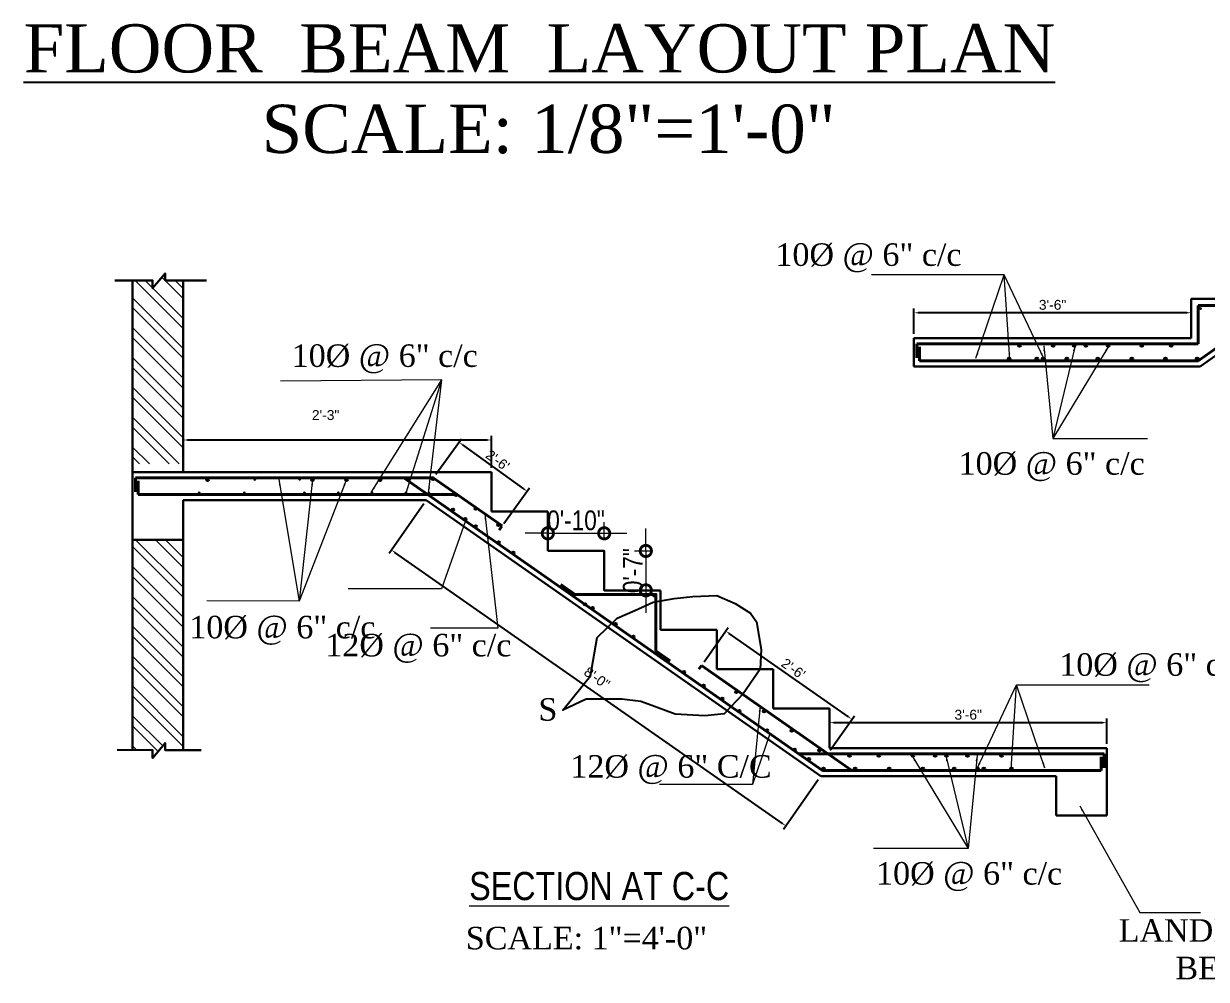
# Model space of a CAD drawing. Header units: inches. Extents: x 45643 to 70559, y -8725 to 1713.
# Drawn here: x 65204.1 to 65623.8, y -4265 to -3925.6 of the extents above; entities that cross this region are included whole.
import ezdxf

# ---------------------------------------------------------------- set-up
doc = ezdxf.new("R2010")
doc.units = ezdxf.units.IN
doc.header["$MEASUREMENT"] = 0
doc.linetypes.add('HIDDEN', pattern=[9.525, 6.35, -3.175])
for name, color, linetype, lineweight in [('1', 7, 'Continuous', 25), ('A-Wall', 250, 'Continuous', 40), ('DIM_LINE', 165, 'Continuous', 15), ('ELEVATION', 6, 'Continuous', 30), ('HACTH', 31, 'Continuous', 5), ('hatch', 30, 'Continuous', 5), ('section', 202, 'Continuous', 30), ('ST-REINFOR', 201, 'Continuous', 40), ('Text', 7, 'Continuous', 9), ('wall 1', 30, 'Continuous', 30)]:
    doc.layers.add(name, color=color, linetype=linetype, lineweight=lineweight)
doc.layers.add('floorhatch', color=43, linetype='Continuous')
doc.layers.add('presentation2', color=7, linetype='Continuous')
doc.styles.add('Arial', font='arial.ttf')
doc.styles.add('arial narrow', font='ARIALN.TTF')
doc.styles.add('ordinary', font='ARIALN.TTF')
doc.styles.get("Standard").update_dxf_attribs({"font": 'times.ttf'})
doc.styles.add('TIMES 48', font='times.ttf', dxfattribs={"height": 4})
doc.styles.add('Timies1', font='times.ttf')
doc.dimstyles.new('Copy of Standard', dxfattribs={"dimtxt": 5, "dimasz": 6, "dimexe": 6, "dimexo": 12, "dimgap": 6, "dimtad": 1, "dimdec": 0, "dimzin": 0, "dimdsep": 46, "dimlunit": 3, "dimtxsty": 'Standard', "dimblk": 'OBLIQUE', "dimcen": 0.09, "dimdle": 6, "dimclrd": 256, "dimclre": 256, "dimclrt": 256, "dimadec": 0, "dimazin": 0, "dimtfac": 1, "dimtdec": 0, "dimtix": 1, "dimtmove": 2, "dimatfit": 3, "dimfxl": 6, "dimfxlon": 1, "dimtolj": 1, "dimtzin": 0, "dimlwd": 13, "dimlwe": 13, "dimarcsym": 0})
doc.dimstyles.new('nir 48', dxfattribs={"dimscale": 0.5, "dimtxt": 7, "dimasz": 3, "dimexe": 3, "dimexo": 3, "dimgap": 2, "dimtad": 1, "dimdec": 0, "dimzin": 3, "dimlunit": 4, "dimtxsty": 'Arial', "dimcen": 2.5, "dimdle": 3, "dimclrt": 3, "dimadec": 0, "dimazin": 0, "dimtfac": 1, "dimtdec": 0, "dimtmove": 2, "dimatfit": 3, "dimfxl": 1, "dimarcsym": 0})
doc.dimstyles.new('sailesh', dxfattribs={"dimtxt": 7, "dimasz": 8, "dimexe": 4, "dimexo": 4, "dimgap": 1, "dimtad": 1, "dimtoh": 1, "dimdec": 0, "dimzin": 1, "dimdsep": 46, "dimlunit": 4, "dimtxsty": 'arial narrow', "dimblk": 'DOTSMALL', "dimcen": 3, "dimdle": 4, "dimclrd": 256, "dimclre": 7, "dimclrt": 21, "dimadec": 0, "dimazin": 0, "dimtfac": 0.75, "dimtdec": 0, "dimtix": 1, "dimtmove": 2, "dimatfit": 3, "dimfxl": 4, "dimfxlon": 1, "dimfrac": 1, "dimtolj": 1, "dimtzin": 0, "dimlwd": 13, "dimlwe": 13, "dimarcsym": 0})

# ---------------------------------------------------------------- blocks, each defined once
blk = doc.blocks.new('_Oblique')
at = {"color": 0, "linetype": 'ByBlock', "lineweight": -2}
blk.add_line((-0.5, -0.5), (0.5, 0.5), dxfattribs=at)
blk = doc.blocks.new('*D811')
at = {"layer": 'Defpoints', "color": 0, "transparency": 16777216}
for p in [(65346.94, -4094.83), (65334.6, -4112.47), (65486.94, -4192.83)]:
    blk.add_point(p, dxfattribs=at)
at = {"layer": 'DIM_LINE', "color": 0, "lineweight": -2, "transparency": 16777216}
for p, q in [((65346.08, -4096.06), (65333.74, -4113.7)), ((65473.37, -4209.61), (65335.83, -4113.33)), ((65486.08, -4194.06), (65473.74, -4211.7))]:
    blk.add_line(p, q, dxfattribs=at)
at = {"layer": 'DIM_LINE', "color": 0, "transparency": 16777216}
for points in [[(65335.97, -4113.13), (65335.68, -4113.54), (65334.6, -4112.47)], [(65473.51, -4209.41), (65473.22, -4209.82), (65474.6, -4210.47)]]:
    blk.add_solid(points, dxfattribs=at)
at = {"layer": 'DIM_LINE', "color": 3, "transparency": 16777216, "insert": (65407.53, -4157.95), "char_height": 3.5, "attachment_point": 5, "rotation": 325.008, "style": 'Arial'}
blk.add_mtext('8\'-0"', dxfattribs=at)
blk = doc.blocks.new('*D812')
at = {"layer": 'Defpoints', "color": 0, "transparency": 16777216}
for p in [(65453.24, -4141.27), (65444.69, -4153.49), (65489.47, -4184.83)]:
    blk.add_point(p, dxfattribs=at)
at = {"layer": 'DIM_LINE', "color": 0, "lineweight": -2, "transparency": 16777216}
for p, q in [((65445.55, -4152.26), (65454.1, -4140.04)), ((65496.79, -4171.75), (65454.47, -4142.13)), ((65490.33, -4183.61), (65498.88, -4171.38))]:
    blk.add_line(p, q, dxfattribs=at)
at = {"layer": 'DIM_LINE', "color": 0, "transparency": 16777216}
for points in [[(65454.61, -4141.92), (65454.33, -4142.33), (65453.24, -4141.27)], [(65496.94, -4171.55), (65496.65, -4171.96), (65498.02, -4172.61)]]:
    blk.add_solid(points, dxfattribs=at)
at = {"layer": 'DIM_LINE', "color": 3, "transparency": 16777216, "insert": (65477.23, -4154.66), "char_height": 3.5, "attachment_point": 5, "rotation": 325.008, "style": 'Arial'}
blk.add_mtext("2'-6'", dxfattribs=at)
blk = doc.blocks.new('*D633')
at = {"layer": 'Defpoints', "color": 0, "transparency": 16777216}
for p in [(65349.47, -4086.83), (65382.73, -4091.66), (65373.61, -4104.28)]:
    blk.add_point(p, dxfattribs=at)
at = {"layer": 'DIM_LINE', "color": 0, "lineweight": -2, "transparency": 16777216}
for p, q in [((65350.34, -4085.62), (65359.46, -4073)), ((65359.79, -4075.1), (65381.51, -4090.78)), ((65374.49, -4103.06), (65383.6, -4090.45))]:
    blk.add_line(p, q, dxfattribs=at)
at = {"layer": 'DIM_LINE', "color": 0, "transparency": 16777216}
for points in [[(65359.94, -4074.9), (65359.65, -4075.3), (65358.58, -4074.22)], [(65381.66, -4090.58), (65381.36, -4090.99), (65382.73, -4091.66)]]:
    blk.add_solid(points, dxfattribs=at)
at = {"layer": 'DIM_LINE', "color": 3, "transparency": 16777216, "insert": (65372.28, -4080.68), "char_height": 3.5, "attachment_point": 5, "rotation": 324.16, "style": 'Arial'}
blk.add_mtext("2'-6'", dxfattribs=at)
blk = doc.blocks.new('*D815')
at = {"layer": 'Defpoints', "color": 0, "transparency": 16777216}
for p in [(65588.47, -4173.81), (65490.1, -4182.83), (65588.47, -4182.83)]:
    blk.add_point(p, dxfattribs=at)
at = {"layer": 'DIM_LINE', "color": 0, "lineweight": -2, "transparency": 16777216}
for p, q in [((65490.1, -4181.33), (65490.1, -4172.31)), ((65491.6, -4173.81), (65586.97, -4173.81)), ((65588.47, -4181.33), (65588.47, -4172.31))]:
    blk.add_line(p, q, dxfattribs=at)
at = {"layer": 'DIM_LINE', "color": 0, "transparency": 16777216}
for points in [[(65491.6, -4173.56), (65491.6, -4174.06), (65490.1, -4173.81)], [(65586.97, -4173.56), (65586.97, -4174.06), (65588.47, -4173.81)]]:
    blk.add_solid(points, dxfattribs=at)
at = {"layer": 'DIM_LINE', "color": 3, "transparency": 16777216, "insert": (65539.28, -4171.02), "char_height": 3.5, "attachment_point": 5, "style": 'Arial'}
blk.add_mtext('3\'-6"', dxfattribs=at)
blk = doc.blocks.new('*D816')
at = {"layer": 'Defpoints', "color": 0, "transparency": 16777216}
for p in [(65260.73, -4073.44), (65370.1, -4073.44), (65370.1, -4084.83)]:
    blk.add_point(p, dxfattribs=at)
at = {"layer": 'DIM_LINE', "color": 0, "lineweight": -2, "transparency": 16777216}
for p, q in [((65262.23, -4073.44), (65368.6, -4073.44)), ((65370.1, -4083.33), (65370.1, -4071.94))]:
    blk.add_line(p, q, dxfattribs=at)
at = {"layer": 'DIM_LINE', "color": 0, "transparency": 16777216}
for points in [[(65262.23, -4073.19), (65262.23, -4073.69), (65260.73, -4073.44)], [(65368.6, -4073.19), (65368.6, -4073.69), (65370.1, -4073.44)]]:
    blk.add_solid(points, dxfattribs=at)
at = {"layer": 'DIM_LINE', "color": 3, "transparency": 16777216, "insert": (65311.24, -4064.6), "char_height": 3.5, "attachment_point": 5, "style": 'Arial'}
blk.add_mtext('2\'-3"', dxfattribs=at)
blk = doc.blocks.new('_DotSmall')
at = {"color": 0, "const_width": 0.5}
blk.add_lwpolyline([(-0.0625, 0, 1), (0.0625, 0, 1)], format="xyb", close=True, dxfattribs=at)
blk = doc.blocks.new('*D655')
at = {"layer": '1', "color": 7, "linetype": 'HIDDEN', "lineweight": 13, "transparency": 16777216}
for p, q in [((65390.1, -4108.83), (65390.1, -4102.58)), ((65410.1, -4108.83), (65410.1, -4102.58))]:
    blk.add_line(p, q, dxfattribs=at)
at = {"layer": '1', "lineweight": 13, "transparency": 16777216}
for p, q in [((65390.1, -4106.58), (65382.1, -4106.58)), ((65390.1, -4106.58), (65410.1, -4106.58)), ((65410.1, -4106.58), (65418.1, -4106.58))]:
    blk.add_line(p, q, dxfattribs=at)
at = {"layer": 'Defpoints', "color": 0, "linetype": 'HIDDEN', "transparency": 16777216}
for p in [(65410.1, -4106.58), (65390.1, -4112.83), (65410.1, -4112.83)]:
    blk.add_point(p, dxfattribs=at)
at = {"layer": '1', "linetype": 'HIDDEN', "lineweight": 13, "transparency": 16777216, "xscale": 8, "yscale": 8, "zscale": 8}
blk.add_blockref('_DotSmall', (65390.1, -4106.58), dxfattribs=at)
at = {"layer": '1', "linetype": 'HIDDEN', "lineweight": 13, "transparency": 16777216, "xscale": 8, "yscale": 8, "zscale": 8, "rotation": 180}
blk.add_blockref('_DotSmall', (65410.1, -4106.58), dxfattribs=at)
at = {"layer": '1', "color": 21, "linetype": 'HIDDEN', "transparency": 16777216, "insert": (65400.1, -4102.01), "char_height": 7, "attachment_point": 5, "style": 'arial narrow'}
blk.add_mtext('\\A1;0\'-10"', dxfattribs=at)
blk = doc.blocks.new('*D656')
at = {"layer": '1', "lineweight": 13, "transparency": 16777216}
for p, q in [((65424.87, -4112.83), (65424.87, -4104.83)), ((65424.87, -4112.83), (65424.87, -4126.83)), ((65424.87, -4126.83), (65424.87, -4134.83))]:
    blk.add_line(p, q, dxfattribs=at)
at = {"layer": '1', "color": 7, "linetype": 'HIDDEN', "lineweight": 13, "transparency": 16777216}
for p, q in [((65420.87, -4112.83), (65428.87, -4112.83)), ((65420.87, -4126.83), (65428.87, -4126.83))]:
    blk.add_line(p, q, dxfattribs=at)
at = {"layer": 'Defpoints', "color": 0, "linetype": 'HIDDEN', "transparency": 16777216}
for p in [(65410.1, -4112.83), (65410.1, -4126.83), (65424.87, -4126.83)]:
    blk.add_point(p, dxfattribs=at)
at = {"layer": '1', "linetype": 'HIDDEN', "lineweight": 13, "transparency": 16777216, "xscale": 8, "yscale": 8, "zscale": 8}
for p, rotation in [((65424.87, -4112.83), 270), ((65424.87, -4126.83), 90)]:
    blk.add_blockref('_DotSmall', p, dxfattribs=dict(at, rotation=rotation))
at = {"layer": '1', "color": 21, "linetype": 'HIDDEN', "transparency": 16777216, "insert": (65420.29, -4119.83), "char_height": 7, "attachment_point": 5, "rotation": 90, "style": 'arial narrow'}
blk.add_mtext('\\A1;0\'-7"', dxfattribs=at)
blk = doc.blocks.new('*D817')
at = {"layer": 'Defpoints', "color": 0, "transparency": 16777216}
for p in [(65520.03, -4028.26), (65520.03, -4037.28), (65618.4, -4037.28)]:
    blk.add_point(p, dxfattribs=at)
at = {"layer": 'DIM_LINE', "color": 0, "lineweight": -2, "transparency": 16777216}
for p, q in [((65520.03, -4035.78), (65520.03, -4026.76)), ((65616.9, -4028.26), (65521.53, -4028.26)), ((65618.4, -4035.78), (65618.4, -4026.76))]:
    blk.add_line(p, q, dxfattribs=at)
at = {"layer": 'DIM_LINE', "color": 0, "transparency": 16777216}
for points in [[(65521.53, -4028.01), (65521.53, -4028.51), (65520.03, -4028.26)], [(65616.9, -4028.01), (65616.9, -4028.51), (65618.4, -4028.26)]]:
    blk.add_solid(points, dxfattribs=at)
at = {"layer": 'DIM_LINE', "color": 3, "transparency": 16777216, "insert": (65569.22, -4025.47), "char_height": 3.5, "attachment_point": 5, "style": 'Arial'}
blk.add_mtext('3\'-6"', dxfattribs=at)

msp = doc.modelspace()

# ---------------------------------------------------------------- hatches: boundary and pattern name
at = {"transparency": 33554687}
for points in [[(65621.246, -4026.777, -1), (65622.246, -4026.777, -1)], [(65557.965, -4039.887, 1), (65556.965, -4039.887, 1)], [(65569.965, -4039.887, 1), (65568.965, -4039.887, 1)], [(65569.965, -4039.887, 1), (65568.965, -4039.887, 1)], [(65569.965, -4039.887, 1), (65568.965, -4039.887, 1)], [(65577.428, -4039.887, 1), (65576.428, -4039.887, 1)], [(65581.466, -4039.887, 1), (65580.466, -4039.887, 1)], [(65581.466, -4039.887, 1), (65580.466, -4039.887, 1)], [(65589.428, -4039.887, 1), (65588.428, -4039.887, 1)], [(65589.428, -4039.887, 1), (65588.428, -4039.887, 1)], [(65601.428, -4039.887, 1), (65600.428, -4039.887, 1)], [(65601.428, -4039.887, 1), (65600.428, -4039.887, 1)], [(65611.844, -4039.887, 1), (65610.844, -4039.887, 1)], [(65611.844, -4039.887, 1), (65610.844, -4039.887, 1)], [(65619.992, -4039.448, 1), (65619.164, -4039.504, 1)], [(65554.365, -4044.651, 1), (65553.365, -4044.651, 1)], [(65564.165, -4044.651, 1), (65563.165, -4044.651, 1)], [(65564.165, -4044.651, 1), (65563.165, -4044.651, 1)], [(65564.165, -4044.651, 1), (65563.165, -4044.651, 1)], [(65566.365, -4044.651, 1), (65565.365, -4044.651, 1)], [(65566.365, -4044.651, 1), (65565.365, -4044.651, 1)], [(65574.737, -4044.651, 1), (65573.737, -4044.651, 1)], [(65574.737, -4044.651, 1), (65573.737, -4044.651, 1)], [(65585.828, -4044.651, 1), (65584.828, -4044.651, 1)], [(65585.828, -4044.651, 1), (65584.828, -4044.651, 1)], [(65597.828, -4044.651, 1), (65596.828, -4044.651, 1)], [(65597.828, -4044.651, 1), (65596.828, -4044.651, 1)], [(65609.828, -4044.651, 1), (65608.828, -4044.651, 1)], [(65609.828, -4044.651, 1), (65608.828, -4044.651, 1)], [(65621.04, -4044.651, 1), (65620.04, -4044.651, 1)], [(65621.04, -4044.651, 1), (65620.04, -4044.651, 1)], [(65269.796, -4087.516, 1), (65268.796, -4087.516, 1)], [(65269.799, -4087.516, 1), (65268.799, -4087.516, 1)], [(65286.607, -4087.471, 1), (65285.607, -4087.471, 1)], [(65286.609, -4087.471, 1), (65285.609, -4087.471, 1)], [(65302.524, -4087.415, 1), (65301.524, -4087.415, 1)], [(65302.524, -4087.415, 1), (65301.524, -4087.415, 1)], [(65302.524, -4087.415, 1), (65301.524, -4087.415, 1)], [(65302.524, -4087.415, 1), (65301.524, -4087.415, 1)], [(65302.524, -4087.415, 1), (65301.524, -4087.415, 1)], [(65302.524, -4087.415, 1), (65301.524, -4087.415, 1)], [(65302.527, -4087.415, 1), (65301.527, -4087.415, 1)], [(65302.527, -4087.415, 1), (65301.527, -4087.415, 1)], [(65302.527, -4087.415, 1), (65301.527, -4087.415, 1)], [(65302.527, -4087.415, 1), (65301.527, -4087.415, 1)], [(65302.527, -4087.415, 1), (65301.527, -4087.415, 1)], [(65302.527, -4087.415, 1), (65301.527, -4087.415, 1)], [(65307.162, -4087.516, 1), (65306.162, -4087.516, 1)], [(65307.162, -4087.516, 1), (65306.162, -4087.516, 1)], [(65319.162, -4087.516, 1), (65318.162, -4087.516, 1)], [(65331.162, -4087.516, 1), (65330.162, -4087.516, 1)], [(65341.314, -4087.438, 1), (65340.314, -4087.438, 1)], [(65348.955, -4087.313, -1), (65349.783, -4087.369, -1)], [(65348.955, -4087.313, -1), (65349.783, -4087.369, -1)], [(65266.858, -4092.187, 1), (65265.858, -4092.187, 1)], [(65266.86, -4092.187, 1), (65265.86, -4092.187, 1)], [(65282.858, -4092.187, 1), (65281.858, -4092.187, 1)], [(65282.86, -4092.187, 1), (65281.86, -4092.187, 1)], [(65304.223, -4092.187, 1), (65303.223, -4092.187, 1)], [(65304.223, -4092.187, 1), (65303.223, -4092.187, 1)], [(65304.223, -4092.187, 1), (65303.223, -4092.187, 1)], [(65304.223, -4092.187, 1), (65303.223, -4092.187, 1)], [(65304.223, -4092.187, 1), (65303.223, -4092.187, 1)], [(65304.223, -4092.187, 1), (65303.223, -4092.187, 1)], [(65316.223, -4092.187, 1), (65315.223, -4092.187, 1)], [(65328.223, -4092.187, 1), (65327.223, -4092.187, 1)], [(65340.223, -4092.187, 1), (65339.223, -4092.187, 1)], [(65348.369, -4092.187, 1), (65347.369, -4092.187, 1)], [(65357.107, -4092.982, -1), (65357.934, -4093.038, -1)], [(65357.107, -4092.982, -1), (65357.934, -4093.038, -1)], [(65356.038, -4098.205, -1), (65356.866, -4098.261, -1)], [(65356.038, -4098.205, -1), (65356.866, -4098.261, -1)], [(65364.125, -4097.852, -1), (65364.953, -4097.908, -1)], [(65364.125, -4097.852, -1), (65364.953, -4097.908, -1)], [(65360.363, -4101.416, -1), (65361.19, -4101.474, -1)], [(65360.363, -4101.416, -1), (65361.19, -4101.474, -1)], [(65364.086, -4104.035, -1), (65364.913, -4104.093, -1)], [(65364.086, -4104.035, -1), (65364.913, -4104.093, -1)], [(65372.143, -4103.602, -1), (65372.971, -4103.658, -1)], [(65372.224, -4109.726, -1), (65373.052, -4109.784, -1)], [(65372.224, -4109.726, -1), (65373.052, -4109.784, -1)], [(65377.423, -4113.365, -1), (65378.251, -4113.423, -1)], [(65377.423, -4113.365, -1), (65378.251, -4113.423, -1)], [(65427.599, -4128.708, -1), (65428.426, -4128.765, -1)], [(65427.599, -4128.708, -1), (65428.426, -4128.765, -1)], [(65402.875, -4131.806, -1), (65403.702, -4131.862, -1)], [(65402.875, -4131.806, -1), (65403.702, -4131.862, -1)], [(65402.875, -4131.805, -1), (65403.702, -4131.863, -1)], [(65402.875, -4131.805, -1), (65403.702, -4131.863, -1)], [(65402.875, -4131.805, -1), (65403.702, -4131.863, -1)], [(65402.875, -4131.805, -1), (65403.702, -4131.863, -1)], [(65402.875, -4131.805, -1), (65403.702, -4131.863, -1)], [(65402.875, -4131.805, -1), (65403.702, -4131.863, -1)], [(65402.875, -4131.805, -1), (65403.702, -4131.863, -1)], [(65402.875, -4131.805, -1), (65403.702, -4131.863, -1)], [(65405.562, -4133.056, -1), (65406.389, -4133.114, -1)], [(65405.562, -4133.056, -1), (65406.389, -4133.114, -1)], [(65413.7, -4138.747, -1), (65414.528, -4138.803, -1)], [(65413.7, -4138.747, -1), (65414.528, -4138.803, -1)], [(65420.043, -4143.226, -1), (65420.87, -4143.282, -1)], [(65420.043, -4143.226, -1), (65420.87, -4143.282, -1)], [(65428.126, -4148.924, -1), (65428.953, -4148.98, -1)], [(65428.126, -4148.924, -1), (65428.953, -4148.98, -1)], [(65438.06, -4155.776, -1), (65438.888, -4155.832, -1)], [(65438.06, -4155.776, -1), (65438.888, -4155.832, -1)], [(65444.97, -4160.652, -1), (65445.797, -4160.708, -1)], [(65444.97, -4160.652, -1), (65445.797, -4160.708, -1)], [(65456.599, -4162.849, -1), (65457.427, -4162.905, -1)], [(65456.599, -4162.849, -1), (65457.427, -4162.905, -1)], [(65451.555, -4165.259, -1), (65452.382, -4165.317, -1)], [(65451.555, -4165.259, -1), (65452.382, -4165.317, -1)], [(65457.685, -4169.592, -1), (65458.512, -4169.648, -1)], [(65457.685, -4169.592, -1), (65458.512, -4169.648, -1)], [(65466.411, -4169.757, -1), (65467.239, -4169.813, -1)], [(65466.411, -4169.757, -1), (65467.239, -4169.813, -1)], [(65467.497, -4176.5, -1), (65468.325, -4176.556, -1)], [(65467.497, -4176.5, -1), (65468.325, -4176.556, -1)], [(65476.223, -4176.665, -1), (65477.051, -4176.721, -1)], [(65476.223, -4176.665, -1), (65477.051, -4176.721, -1)], [(65477.321, -4183.355, -1), (65478.149, -4183.411, -1)], [(65477.321, -4183.355, -1), (65478.149, -4183.411, -1)], [(65486.036, -4183.573, -1), (65486.863, -4183.629, -1)], [(65486.036, -4183.573, -1), (65486.863, -4183.629, -1)], [(65482.339, -4186.682, -1), (65483.167, -4186.739, -1)], [(65482.339, -4186.682, -1), (65483.167, -4186.739, -1)], [(65488.509, -4185, -1), (65489.337, -4185.056, -1)], [(65496.656, -4185.438, -1), (65497.656, -4185.438, -1)], [(65496.656, -4185.438, -1), (65497.656, -4185.438, -1)], [(65507.073, -4185.438, -1), (65508.073, -4185.438, -1)], [(65507.073, -4185.438, -1), (65508.073, -4185.438, -1)], [(65519.073, -4185.438, -1), (65520.073, -4185.438, -1)], [(65519.073, -4185.438, -1), (65520.073, -4185.438, -1)], [(65527.035, -4185.438, -1), (65528.035, -4185.438, -1)], [(65527.035, -4185.438, -1), (65528.035, -4185.438, -1)], [(65531.073, -4185.438, -1), (65532.073, -4185.438, -1)], [(65538.536, -4185.438, -1), (65539.536, -4185.438, -1)], [(65538.536, -4185.438, -1), (65539.536, -4185.438, -1)], [(65538.536, -4185.438, -1), (65539.536, -4185.438, -1)], [(65550.536, -4185.438, -1), (65551.536, -4185.438, -1)], [(65487.46, -4190.202, -1), (65488.46, -4190.202, -1)], [(65487.46, -4190.202, -1), (65488.46, -4190.202, -1)], [(65498.673, -4190.202, -1), (65499.673, -4190.202, -1)], [(65498.673, -4190.202, -1), (65499.673, -4190.202, -1)], [(65510.673, -4190.202, -1), (65511.673, -4190.202, -1)], [(65510.673, -4190.202, -1), (65511.673, -4190.202, -1)], [(65522.673, -4190.202, -1), (65523.673, -4190.202, -1)], [(65522.673, -4190.202, -1), (65523.673, -4190.202, -1)], [(65533.763, -4190.202, -1), (65534.763, -4190.202, -1)], [(65533.763, -4190.202, -1), (65534.763, -4190.202, -1)], [(65542.136, -4190.202, -1), (65543.136, -4190.202, -1)], [(65542.136, -4190.202, -1), (65543.136, -4190.202, -1)], [(65544.335, -4190.202, -1), (65545.335, -4190.202, -1)], [(65544.335, -4190.202, -1), (65545.335, -4190.202, -1)], [(65544.335, -4190.202, -1), (65545.335, -4190.202, -1)], [(65554.136, -4190.202, -1), (65555.136, -4190.202, -1)]]:
    msp.add_hatch(color=256, dxfattribs=at).paths.add_polyline_path(points)
at = {"layer": 'HACTH', "transparency": 33554687}
h = msp.add_hatch(dxfattribs=at)
h.set_pattern_fill('ANSI32', color=256, scale=20, style=0)
h.set_pattern_definition([(135, (83050.392, -33709.9685), (5.3033009, 5.3033009), []), (135, (83046.856, -33709.9685), (5.3033009, 5.3033009), [])])
h.paths.add_polyline_path([(65242.73, -4016.783), (65249.834, -4016.783), (65249.834, -4019.584), (65254.283, -4014.271), (65254.283, -4016.783), (65260.73, -4016.783), (65260.73, -4081.895), (65242.73, -4081.895)])
h.paths.add_polyline_path([(65242.73, -4108.834), (65260.73, -4108.834), (65260.73, -4183.57), (65254.283, -4183.57), (65254.283, -4181.058), (65249.834, -4186.372), (65249.834, -4183.57), (65242.73, -4183.57)])

# ---------------------------------------------------------------- linework, layer by layer
at = {"transparency": 33554687}
for centre, radius in [((65557.465, -4039.887), 0.5), ((65569.465, -4039.887), 0.5), ((65569.465, -4039.887), 0.5), ((65569.465, -4039.887), 0.5), ((65576.928, -4039.887), 0.5), ((65580.966, -4039.887), 0.5), ((65580.966, -4039.887), 0.5), ((65588.928, -4039.887), 0.5), ((65588.928, -4039.887), 0.5), ((65600.928, -4039.887), 0.5), ((65600.928, -4039.887), 0.5), ((65611.344, -4039.887), 0.5), ((65611.344, -4039.887), 0.5), ((65553.865, -4044.651), 0.5), ((65563.665, -4044.651), 0.5), ((65563.665, -4044.651), 0.5), ((65563.665, -4044.651), 0.5), ((65565.865, -4044.651), 0.5), ((65565.865, -4044.651), 0.5), ((65574.237, -4044.651), 0.5), ((65574.237, -4044.651), 0.5), ((65585.328, -4044.651), 0.5), ((65585.328, -4044.651), 0.5), ((65597.328, -4044.651), 0.5), ((65597.328, -4044.651), 0.5), ((65609.328, -4044.651), 0.5), ((65609.328, -4044.651), 0.5), ((65620.54, -4044.651), 0.5), ((65620.54, -4044.651), 0.5), ((65269.273, -4087.516), 0.5), ((65269.276, -4087.516), 0.5), ((65306.639, -4087.516), 0.5), ((65306.639, -4087.516), 0.5), ((65318.639, -4087.516), 0.5), ((65330.639, -4087.516), 0.5), ((65349.369, -4087.341), 0.415), ((65349.369, -4087.341), 0.415), ((65357.521, -4093.01), 0.415), ((65357.521, -4093.01), 0.415), ((65356.452, -4098.233), 0.415), ((65356.452, -4098.233), 0.415), ((65364.539, -4097.88), 0.415), ((65360.777, -4101.445), 0.415), ((65360.777, -4101.445), 0.415), ((65364.5, -4104.064), 0.415), ((65364.5, -4104.064), 0.415), ((65372.557, -4103.63), 0.415), ((65372.557, -4103.63), 0.415), ((65372.638, -4109.755), 0.415), ((65372.638, -4109.755), 0.415), ((65377.837, -4113.394), 0.415), ((65377.837, -4113.394), 0.415), ((65428.013, -4128.736), 0.415), ((65428.013, -4128.736), 0.415), ((65403.289, -4131.834), 0.415), ((65403.289, -4131.834), 0.415), ((65403.289, -4131.834), 0.415), ((65403.289, -4131.834), 0.415), ((65403.289, -4131.834), 0.415), ((65403.289, -4131.834), 0.415), ((65403.289, -4131.834), 0.415), ((65403.289, -4131.834), 0.415), ((65403.289, -4131.834), 0.415), ((65403.289, -4131.834), 0.415), ((65403.289, -4131.834), 0.415), ((65403.289, -4131.834), 0.415), ((65403.289, -4131.834), 0.415), ((65403.289, -4131.834), 0.415), ((65403.289, -4131.834), 0.415), ((65403.289, -4131.834), 0.415), ((65405.976, -4133.085), 0.415), ((65405.976, -4133.085), 0.415), ((65414.114, -4138.775), 0.415), ((65414.114, -4138.775), 0.415), ((65420.456, -4143.254), 0.415), ((65420.456, -4143.254), 0.415), ((65420.456, -4143.254), 0.415), ((65428.539, -4148.952), 0.415), ((65428.539, -4148.952), 0.415), ((65428.539, -4148.952), 0.415), ((65438.474, -4155.804), 0.415), ((65438.474, -4155.804), 0.415), ((65438.474, -4155.804), 0.415), ((65445.384, -4160.68), 0.415), ((65445.384, -4160.68), 0.415), ((65445.384, -4160.68), 0.415), ((65457.013, -4162.877), 0.415), ((65457.013, -4162.877), 0.415), ((65451.968, -4165.288), 0.415), ((65451.968, -4165.288), 0.415), ((65458.099, -4169.62), 0.415), ((65458.099, -4169.62), 0.415), ((65458.099, -4169.62), 0.415), ((65466.825, -4169.785), 0.415), ((65466.825, -4169.785), 0.415), ((65467.911, -4176.528), 0.415), ((65467.911, -4176.528), 0.415), ((65467.911, -4176.528), 0.415), ((65476.637, -4176.693), 0.415), ((65476.637, -4176.693), 0.415), ((65477.735, -4183.383), 0.415), ((65477.735, -4183.383), 0.415), ((65477.735, -4183.383), 0.415), ((65486.45, -4183.601), 0.415), ((65486.45, -4183.601), 0.415), ((65482.753, -4186.71), 0.415), ((65482.753, -4186.71), 0.415), ((65497.156, -4185.438), 0.5), ((65497.156, -4185.438), 0.5), ((65507.573, -4185.438), 0.5), ((65507.573, -4185.438), 0.5), ((65519.573, -4185.438), 0.5), ((65519.573, -4185.438), 0.5), ((65527.535, -4185.438), 0.5), ((65527.535, -4185.438), 0.5), ((65531.573, -4185.438), 0.5), ((65539.036, -4185.438), 0.5), ((65539.036, -4185.438), 0.5), ((65539.036, -4185.438), 0.5), ((65551.036, -4185.438), 0.5), ((65487.96, -4190.202), 0.5), ((65487.96, -4190.202), 0.5), ((65499.173, -4190.202), 0.5), ((65499.173, -4190.202), 0.5), ((65511.173, -4190.202), 0.5), ((65511.173, -4190.202), 0.5), ((65523.173, -4190.202), 0.5), ((65523.173, -4190.202), 0.5), ((65534.263, -4190.202), 0.5), ((65534.263, -4190.202), 0.5), ((65542.636, -4190.202), 0.5), ((65542.636, -4190.202), 0.5), ((65544.835, -4190.202), 0.5), ((65544.835, -4190.202), 0.5), ((65544.835, -4190.202), 0.5), ((65554.636, -4190.202), 0.5)]:
    msp.add_circle(centre, radius, dxfattribs=at)
at = {"layer": 'A-Wall', "lineweight": 30}
for points in [[(65268.937, -4016.783), (65254.283, -4016.783), (65254.283, -4014.271), (65249.834, -4019.584), (65249.834, -4016.783), (65236.492, -4016.783)], [(65267.089, -4183.57), (65254.283, -4183.57), (65254.283, -4181.058), (65249.834, -4186.372), (65249.834, -4183.57), (65237.244, -4183.443)]]:
    msp.add_lwpolyline(points, dxfattribs=at)
at = {"layer": 'ELEVATION'}
msp.add_line((65520.032, -4047.283), (65520.032, -4037.283), dxfattribs=at)
at = {"layer": 'HACTH', "transparency": 33554687}
msp.add_lwpolyline([(65260.73, -4183.57), (65254.283, -4183.57), (65254.283, -4181.058), (65249.834, -4186.372), (65249.834, -4183.57), (65242.73, -4183.57)], dxfattribs=at)
at = {"layer": 'presentation2', "transparency": 33554687}
msp.add_lwpolyline([(65405.215, -4157.162), (65407.618, -4143.52), (65414.663, -4136.745), (65420.963, -4134.013), (65427.531, -4130.984), (65434.898, -4129.694), (65441.585, -4129.014), (65450.096, -4128.677), (65456.607, -4131.548), (65461.973, -4134.893), (65464.193, -4137.964), (65465.831, -4147.779), (65465.485, -4154.834), (65459.439, -4163.523), (65452.679, -4170.692), (65445.758, -4171.33), (65435.272, -4170.771), (65427.989, -4168.129), (65423.059, -4166.342), (65416.392, -4165.441), (65410.096, -4165.441), (65403.696, -4165.441), (65395.468, -4169.322), (65405.215, -4157.162)], dxfattribs=at)
at = {"layer": 'ST-REINFOR'}
for p, q in [((65620.926, -4045.283), (65669.498, -4011.283)), ((65640.776, -4025.635), (65620.869, -4025.635)), ((65620.869, -4025.635), (65620.869, -4039.283)), ((65521.032, -4039.283), (65620.869, -4039.283)), ((65522.032, -4045.283), (65620.926, -4045.283)), ((65349.466, -4086.834), (65243.73, -4086.834)), ((65487.574, -4190.834), (65339.003, -4086.834)), ((65373.861, -4103.943), (65349.369, -4086.926)), ((65358.037, -4092.834), (65244.73, -4092.834)), ((65498.037, -4190.834), (65444.686, -4153.489)), ((65587.469, -4184.834), (65479.003, -4184.834)), ((65586.469, -4190.834), (65487.574, -4190.834))]:
    msp.add_line(p, q, dxfattribs=at)
at = {"layer": 'ST-REINFOR', "transparency": 33554687}
for p, q in [((65521.032, -4039.283), (65521.032, -4044.257)), ((65522.032, -4040.41), (65522.032, -4045.283)), ((65243.73, -4086.834), (65243.73, -4091.809)), ((65244.73, -4087.962), (65244.73, -4092.834)), ((65244.73, -4087.962), (65244.73, -4092.834)), ((65372.773, -4105.422), (65373.755, -4104.087)), ((65443.704, -4154.824), (65444.686, -4153.489)), ((65586.469, -4185.962), (65586.469, -4190.834)), ((65587.469, -4184.834), (65587.469, -4189.809))]:
    msp.add_line(p, q, dxfattribs=at)
msp.add_lwpolyline([(65433.483, -4151.831), (65428.445, -4148.309), (65428.445, -4128.301), (65399.832, -4128.301), (65394.734, -4124.737)], dxfattribs=at)
at = {"layer": 'wall 1', "ltscale": 40}
for p, q in [((65242.73, -4081.895), (65242.73, -4016.783)), ((65260.73, -4084.834), (65260.73, -4016.783)), ((65621.557, -4047.283), (65661.557, -4019.283)), ((65618.405, -4037.283), (65618.405, -4023.283)), ((65618.405, -4023.283), (65638.405, -4023.283)), ((65520.032, -4037.283), (65618.405, -4037.283)), ((65520.032, -4047.283), (65621.557, -4047.283)), ((65242.73, -4108.834), (65242.73, -4079.482)), ((65370.096, -4084.834), (65242.73, -4084.834)), ((65370.096, -4084.834), (65350.096, -4084.834)), ((65370.096, -4098.834), (65370.096, -4084.834)), ((65370.096, -4098.834), (65370.096, -4084.834)), ((65242.73, -4183.57), (65242.73, -4091.895)), ((65260.73, -4183.57), (65260.73, -4094.834)), ((65260.73, -4108.834), (65260.73, -4094.834)), ((65346.944, -4094.834), (65260.73, -4094.834)), ((65486.944, -4192.834), (65346.944, -4094.834)), ((65390.096, -4098.834), (65370.096, -4098.834)), ((65390.096, -4112.834), (65390.096, -4098.834)), ((65260.73, -4108.834), (65242.73, -4108.834)), ((65260.73, -4108.834), (65242.73, -4108.834)), ((65430.096, -4140.834), (65430.096, -4126.834)), ((65450.096, -4140.834), (65430.096, -4140.834)), ((65450.096, -4154.834), (65450.096, -4140.834)), ((65470.096, -4154.834), (65450.096, -4154.834)), ((65470.096, -4168.834), (65470.096, -4154.834)), ((65490.096, -4168.834), (65470.096, -4168.834)), ((65490.096, -4182.834), (65490.096, -4168.834)), ((65588.469, -4182.834), (65490.096, -4182.834)), ((65588.469, -4206.834), (65588.469, -4182.834)), ((65570.469, -4192.834), (65486.944, -4192.834)), ((65570.469, -4206.834), (65570.469, -4192.834)), ((65570.469, -4206.834), (65588.469, -4206.834)), ((65570.469, -4206.834), (65588.469, -4206.834))]:
    msp.add_line(p, q, dxfattribs=at)
msp.add_lwpolyline([(65430.096, -4126.834), (65410.096, -4126.834), (65410.096, -4112.834), (65390.096, -4112.834)], dxfattribs=at)

# ---------------------------------------------------------------- texts
at = {"layer": 'floorhatch', "color": 7, "linetype": 'Continuous', "insert": (65383.891, -3925.789), "char_height": 17.14286, "width": 856.05371, "attachment_point": 2, "style": 'Timies1'}
msp.add_mtext('{\\L FLOOR  BEAM  LAYOUT PLAN\\P}  SCALE: 1/8"=1\'-0"', dxfattribs=at)
at = {"layer": 'section', "transparency": 33554687, "insert": (65647.731, -4243.587), "char_height": 8, "attachment_point": 3, "style": 'TIMES 48'}
msp.add_mtext_dynamic_manual_height_columns('{\\C7;LANDING BEAM}', width=52.94502, gutter_width=40, heights=[0], dxfattribs=at)
at = {"layer": 'Text', "transparency": 33554687, "char_height": 8, "style": 'TIMES 48'}
for s, insert, attachment_point in [('10%%C @ 6" c/c', (65536.918, -4013.931), 9), ('10%%C @ 6" c/c', (65299.19, -4049.805), 7), ('10%%C @ 6" c/c', (65601.923, -4088.086), 9), ('10%%C @ 6" c/c', (65328.917, -4146.19), 9), ('12%%C @ 6" c/c', (65311.12, -4152.594), 7), ('10%%C @ 6" c/c', (65571.583, -4159.482), 7), ('12%%C @ 6" C/C', (65398.083, -4195.655), 7), ('10%%C @ 6" c/c', (65506.578, -4233.638), 7)]:
    msp.add_mtext(s, dxfattribs=dict(at, insert=insert, attachment_point=attachment_point))
at = {"layer": 'Text', "transparency": 33554687, "insert": (65393.478, -4173.215), "char_height": 8, "attachment_point": 9, "style": 'TIMES 48'}
msp.add_mtext_dynamic_manual_height_columns('S', width=5.13008, gutter_width=20, heights=[0], dxfattribs=at)
at = {"layer": 'Text', "transparency": 33554687}
for s, insert, char_height, width, attachment_point, style in [('{\\L  SECTION AT C-C}', (65405.131, -4226.819), 10, 152.10656, 2, 'ordinary'), ('SCALE: 1"=4\'-0"', (65403.809, -4250.385), 8, 83.15916, 5, 'TIMES 48')]:
    msp.add_mtext(s, dxfattribs=dict(at, insert=insert, char_height=char_height, width=width, attachment_point=attachment_point, style=style))

# ---------------------------------------------------------------- dimensions: what is measured, and where the dimension line sits
at = {"layer": '1', "color": 3, "linetype": 'HIDDEN'}
dim = msp.add_linear_dim(base=(65410.096, -4106.581), p1=(65390.096, -4112.834), p2=(65410.096, -4112.834), text='0\'-10"', dimstyle='sailesh', dxfattribs=at)
dim.commit()
dim.dimension.update_dxf_attribs({"geometry": '*D655', "text_midpoint": (65400.096, -4102.007)})
dim = msp.add_linear_dim(base=(65424.866, -4126.834), p1=(65410.096, -4112.834), p2=(65410.096, -4126.834), angle=90, text='0\'-7"', dimstyle='sailesh', dxfattribs=at)
dim.commit()
dim.dimension.update_dxf_attribs({"geometry": '*D656', "text_midpoint": (65420.292, -4119.834)})
at = {"layer": 'DIM_LINE'}
dim = msp.add_linear_dim(base=(65520.032, -4028.258), p1=(65618.405, -4037.283), p2=(65520.032, -4037.283), angle=180, text='3\'-6"', dimstyle='nir 48', dxfattribs=at)
dim.commit()
dim.dimension.update_dxf_attribs({"geometry": '*D817', "text_midpoint": (65569.218, -4025.47)})
dim = msp.add_linear_dim(base=(65370.096, -4073.445), p1=(65260.73, -4073.445), p2=(65370.096, -4084.834), text='2\'-3"', dimstyle='nir 48', dxfattribs=at)
dim.commit()
dim.dimension.update_dxf_attribs({"geometry": '*D816', "text_midpoint": (65311.238, -4064.601), "dimtype": 160})
for p1, p2, distance, picture, middle in [((65349.466, -4086.834), (65373.615, -4104.277), 15.561, '*D633', (65372.284, -4080.682)), ((65489.466, -4184.834), (65444.686, -4153.489), -14.918, '*D812', (65477.229, -4154.657))]:
    dim = msp.add_aligned_dim(p1=p1, p2=p2, distance=distance, text="2'-6'", dimstyle='nir 48', dxfattribs=at)
    dim.commit()
    dim.dimension.update_dxf_attribs({"geometry": picture, "text_midpoint": middle})
dim = msp.add_linear_dim(base=(65334.596, -4112.474), p1=(65486.944, -4192.834), p2=(65346.944, -4094.834), angle=145.00798, text='8\'-0"', dimstyle='nir 48', dxfattribs=at)
dim.commit()
dim.dimension.update_dxf_attribs({"geometry": '*D811', "text_midpoint": (65407.529, -4157.949), "dimtype": 161})
dim = msp.add_linear_dim(base=(65588.469, -4173.809), p1=(65490.096, -4182.834), p2=(65588.469, -4182.834), text='3\'-6"', dimstyle='nir 48', dxfattribs=at)
dim.commit()
dim.dimension.update_dxf_attribs({"geometry": '*D815', "text_midpoint": (65539.282, -4171.021)})

# ---------------------------------------------------------------- leaders
at = {"layer": 'hatch', "transparency": 33554687}
for points in [[(65542.005, -4044.434), (65552.04, -4014.811), (65504.945, -4014.811)], [(65566.099, -4044.528), (65552.04, -4014.811), (65505.916, -4014.811)], [(65554.005, -4044.75), (65552.04, -4014.811), (65505.916, -4014.811)], [(65566.096, -4039.959), (65569.254, -4072.966), (65602.887, -4072.966)], [(65577.186, -4039.959), (65569.254, -4072.966), (65602.887, -4072.966)], [(65589.186, -4039.959), (65569.254, -4072.966), (65602.887, -4072.966)], [(65327.414, -4092.068), (65352.475, -4052.097), (65295.258, -4052.496)], [(65339.814, -4092.157), (65352.475, -4052.097), (65295.258, -4052.496)], [(65347.748, -4092.241), (65352.475, -4052.097), (65295.258, -4052.496)], [(65306.639, -4087.516), (65301.806, -4130.616), (65269.088, -4130.514)], [(65294.639, -4087.516), (65301.806, -4130.616), (65269.088, -4130.514)], [(65318.639, -4087.516), (65301.806, -4130.616), (65269.088, -4130.514)], [(65367.745, -4099.657), (65372.357, -4140.312), (65348.473, -4140.312)], [(65360.899, -4102.162), (65352.357, -4126.312), (65319.283, -4126.312)], [(65542.401, -4190.08), (65556.461, -4160.363), (65602.585, -4160.363)], [(65554.496, -4190.302), (65556.461, -4160.363), (65602.585, -4160.363)], [(65566.496, -4189.986), (65556.461, -4160.363), (65603.556, -4160.363)], [(65465.45, -4167.942), (65462.777, -4195.777), (65438.893, -4195.777)], [(65468.913, -4177.771), (65462.777, -4195.777), (65429.702, -4195.777)], [(65531.314, -4185.51), (65539.246, -4218.517), (65505.614, -4218.517)], [(65519.314, -4185.51), (65539.246, -4218.517), (65505.614, -4218.517)], [(65542.405, -4185.51), (65539.246, -4218.517), (65505.614, -4218.517)], [(65578.884, -4203.372), (65600.223, -4241.267), (65621.733, -4241.267)]]:
    msp.add_leader(points, dimstyle='Copy of Standard', override={"dimasz": 2, "dimtad": 0}, dxfattribs=at)

doc.saveas('drawing.dxf')
